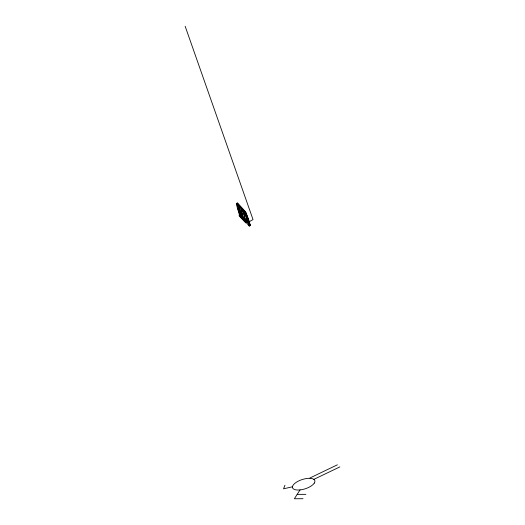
<?xml version="1.0" encoding="UTF-8"?>
<svg xmlns="http://www.w3.org/2000/svg" width="525" height="525" viewBox="0 0 525 525"><rect width="100%" height="100%" fill="white"/><g stroke="black" fill="none" stroke-linecap="round" stroke-linejoin="round"><path stroke-width="0.79" d="M284.957 485.231L283.539 488.821L292.563 486.76M300.07 489.877L294.368 498.75L303.017 498.711M236.348 203.536L237.352 202.958L245.641 211.903A56.897 12.528 59.9 0 1 250.353 225.52L249.342 226.091L240.509 216.333A40.359 14.877 -88.6 0 1 236.631 204.914L236.348 203.536A38.515 13.401 -90 0 1 241.001 217.225L242.018 216.648L250.353 225.52M237.582 204.422L244.978 212.382L245.575 212.041L245.943 212.96A56.405 12.416 59.9 0 1 249.841 224.221L250.051 224.976L242.091 216.503L241.71 215.558A52.447 10.717 60.7 0 1 237.851 204.238L237.661 203.503L245.575 212.041M242.091 216.503L241.48 216.851L243.6 219.109M247.636 222.626L253.024 219.575L185.154 26.25M242.419 217.645L241.316 218.177L239.216 215.952L240.325 215.414M243.495 220.487L241.415 218.282L242.517 217.744M243.593 220.592L245.661 222.784L246.757 222.252M309.927 477.993L337.385 464.815M313.865 479.358L339.846 466.909M297.183 494.366L305.878 494.353M240.962 209.764L245.267 214.39M248.62 224.943L249.342 226.091M244.978 212.382L245.346 213.301A56.392 12.462 59.9 0 1 249.237 224.562L249.441 225.317M245.523 215.138L247.852 221.878L241.375 214.981L238.809 207.454M247.301 221.983L245.497 214.285L243.442 212.08L245.241 219.791M245.149 219.686L243.344 211.975L241.277 209.751L242.891 216.7M242.97 217.376L241.178 209.652L239.098 207.408L240.522 213.596M242.018 216.648A52.907 10.808 60.7 0 1 237.352 202.958M239.288 211.07A52.434 10.749 60.7 0 1 238.514 208.799M246.022 214.712A39.637 26.867 19.8 0 1 247.157 216.969M247.636 218.111A39.637 26.867 19.8 0 1 248.732 221.53M248.981 222.672A39.637 26.867 19.8 0 1 249.165 223.814M245.7 222.055A18.427 13.427 -44.3 0 1 245.661 222.784M237.451 208.215A18.637 13.44 -44.3 0 1 238.081 209.311M238.954 211.765A18.637 13.44 -44.3 0 1 239.216 215.952M241.362 217.455A18.572 13.44 -44.3 0 1 241.316 218.177M241.454 217.553A18.565 13.44 -44.3 0 1 241.415 218.282M314.278 483.118L312.946 484.641A11.707 4.869 -17.8 0 1 293.987 489.274A11.707 4.869 -17.8 0 1 302.649 479.397A11.707 4.869 -17.8 0 1 314.278 483.118"/></g></svg>
